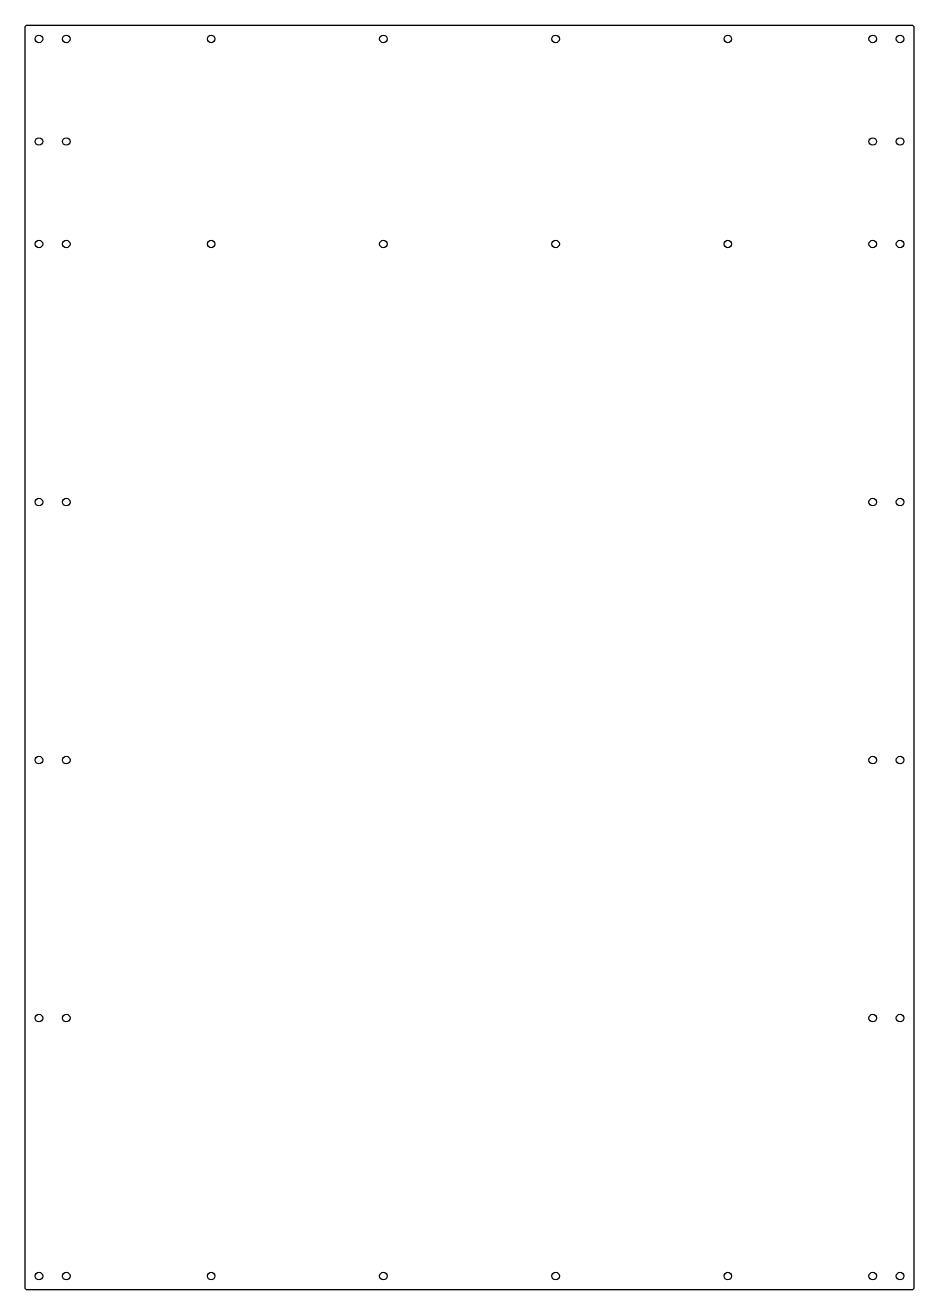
# Model space of a CAD drawing. Header units: millimetres. Extents: x -325 to 325, y -462 to 462.
import ezdxf

# ---------------------------------------------------------------- set-up
doc = ezdxf.new("R2010")
doc.units = ezdxf.units.MM

msp = doc.modelspace()

# ---------------------------------------------------------------- linework, layer by layer
at = {"color": 7, "linetype": 'Continuous', "lineweight": 25}
for p, q in [((-324, 462.5), (324, 462.5)), ((-325, -461.5), (-325, 461.5)), ((325, 461.5), (325, -461.5)), ((324, -462.5), (-324, -462.5))]:
    msp.add_line(p, q, dxfattribs=at)
for centre in [(-315, 452.5), (-295, 452.5), (-189, 452.5), (-63, 452.5), (63, 452.5), (189, 452.5), (295, 452.5), (315, 452.5), (-315, 377.5), (-295, 377.5), (295, 377.5), (315, 377.5), (-315, 302.5), (-189, 302.5), (-63, 302.5), (63, 302.5), (189, 302.5), (295, 302.5), (315, 302.5), (-295, 302.5), (-315, 113.75), (-295, 113.75), (295, 113.75), (315, 113.75), (-315, -75), (-295, -75), (295, -75), (315, -75), (-315, -263.75), (-295, -263.75), (295, -263.75), (315, -263.75), (-315, -452.5), (-295, -452.5), (-189, -452.5), (-63, -452.5), (63, -452.5), (189, -452.5), (295, -452.5), (315, -452.5)]:
    msp.add_circle(centre, 2.75, dxfattribs=at)
for centre, start, end in [((-324, 461.5), 90, 180), ((324, 461.5), 0, 90), ((-324, -461.5), 180, 270), ((324, -461.5), 270, 0)]:
    msp.add_arc(centre, 1, start, end, dxfattribs=at)

doc.saveas('drawing.dxf')
